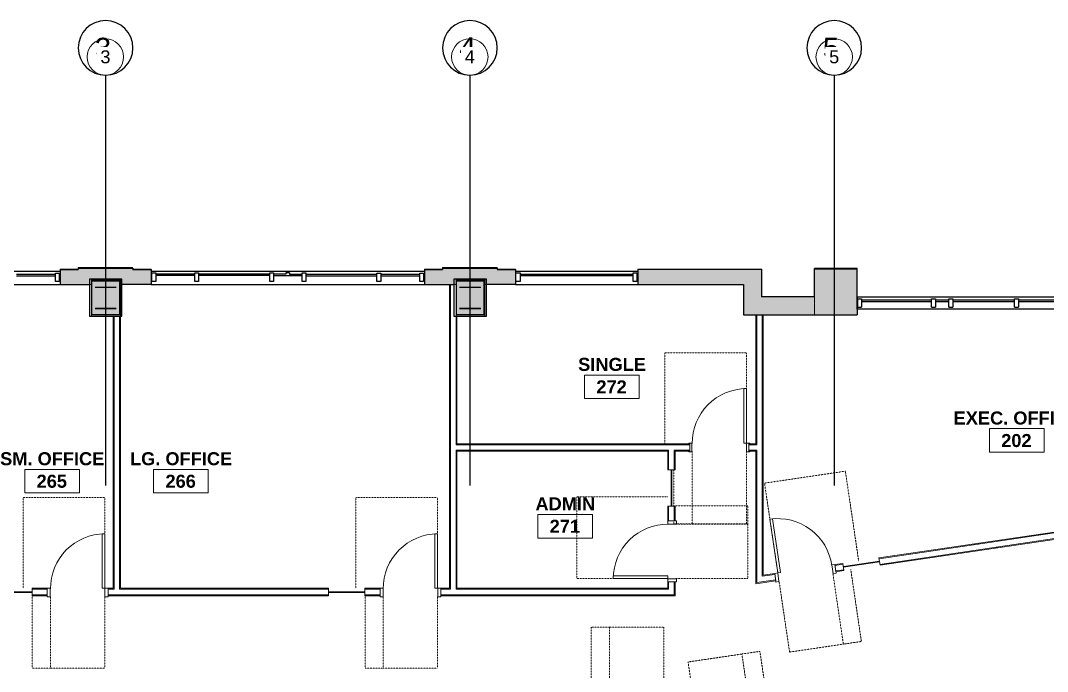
# Model space of a CAD drawing. Header units: inches. Extents: x 25329 to 28023, y 11893 to 13703.
# Drawn here: x 26046 to 26722, y 13274 to 13703 of the extents above; entities that cross this region are included whole.
import ezdxf

# ---------------------------------------------------------------- set-up
doc = ezdxf.new("R2010")
doc.units = ezdxf.units.IN
doc.header["$MEASUREMENT"] = 0
for name, pattern in [('Dash', [0.25, 0.125, -0.125]), ('Grid Line 1_2_', [0.875, 0.5, -0.125, 0.125, -0.125]), ('L1$0$Plaza America BA02$0$CENTER2', [1.125, 0.75, -0.125, 0.125, -0.125]), ('L1$0$Plaza America BA02$0$DASHDOT', [1, 0.5, -0.25, 0, -0.25]), ('L1$0$SAG 02ATL Ste230PHII$0$CENTER2', [1.125, 0.75, -0.125, 0.125, -0.125])]:
    doc.linetypes.add(name, pattern=pattern)
for name, color, linetype, lineweight in [('A-AREA-IDEN', 2, 'Continuous', 9), ('A-DOOR', 31, 'Continuous', 13), ('A-DOOR-FRAM', 31, 'Continuous', 20), ('A-GENM', 13, 'Continuous', 13), ('A-GLAZ', 151, 'Continuous', 13), ('A-WALL', 113, 'Continuous', 13), ('A-WALL-PATT', 111, 'Continuous', 13), ('I-WALL', 2, 'Continuous', 13), ('Plaza America_Tower 1_2nd Floor -REVIT_dwg', 8, 'Continuous', 9), ('S-COLS', 52, 'Continuous', 13), ('S-GRID', 1, 'Continuous', 9), ('S-GRID-IDEN', 1, 'Continuous', 9)]:
    doc.layers.add(name, color=color, linetype=linetype, lineweight=lineweight)
for name, color, linetype in [('L1$0$A-Cols-Extr', 3, 'Continuous'), ('L1$0$A-Glaz', 92, 'Continuous'), ('L1$0$A-Wall-Extr', 7, 'Continuous'), ('L1$0$Plaza America BA02$0$14', 5, 'L1$0$Plaza America BA02$0$DASHDOT'), ('L1$0$Plaza America BA02$0$A-Column grid', 252, 'L1$0$Plaza America BA02$0$CENTER2'), ('L1$0$SAG 02ATL Ste230PHII$0$A-Column grid', 252, 'L1$0$SAG 02ATL Ste230PHII$0$CENTER2')]:
    doc.layers.add(name, color=color, linetype=linetype)
doc.styles.add('L1$0$Plaza America BA02$0$MONOTXT', font='MONOTXT', dxfattribs={"height": 0.2})
doc.styles.add('Swis721 Lt BT', font='swissl.ttf', dxfattribs={"height": 8.514638})
doc.styles.add('Swis721 Lt BT_B', font='', dxfattribs={"height": 8.583975})
doc.styles.get('Swis721 Lt BT_B').set_extended_font_data('Swis721 Lt BT', bold=True)
pattern_1 = [(0, (0, 0), (30.72, 7.68), [1.267, -21.773, 1.267, -21.773, -122.88]), (0, (0, 0), (30.72, 7.68), [-46.08, 1.267, -44.813, 1.267, -21.773, -53.76]), (0, (0, 0), (30.72, 7.68), [-115.2, 1.267, -14.093, 1.267, -37.133]), (120, (11.52, 3.84), (-22.0110751, 22.7643004), [1.267, -21.773, 1.267, -21.773, -122.88]), (120, (11.52, 3.84), (-22.0110751, 22.7643004), [-46.08, 1.267, -44.813, 1.267, -21.773, -53.76]), (120, (11.52, 3.84), (-22.0110751, 22.7643004), [-115.2, 1.267, -14.093, 1.267, -37.133]), (240, (15.36, 19.2), (-8.7089249, -30.4443004), [1.267, -21.773, 1.267, -21.773, -122.88]), (240, (15.36, 19.2), (-8.7089249, -30.4443004), [-46.08, 1.267, -44.813, 1.267, -21.773, -53.76]), (240, (15.36, 19.2), (-8.7089249, -30.4443004), [-115.2, 1.267, -14.093, 1.267, -37.133])]

# ---------------------------------------------------------------- blocks, each defined once
blk = doc.blocks.new('L1')
at = {"layer": 'L1$0$A-Cols-Extr'}
for points in [[(26091.16, 13532.61), (26091.16, 13508.11), (26112.64, 13508.11), (26112.64, 13532.61)], [(26092.65, 13531.26), (26092.65, 13509.26), (26111.15, 13509.26), (26111.15, 13531.26)], [(26331.16, 13532.61), (26331.16, 13508.11), (26352.64, 13508.11), (26352.64, 13532.61)], [(26332.65, 13531.26), (26332.65, 13509.26), (26351.15, 13509.26), (26351.15, 13531.26)], [(26094.9, 13513.26), (26094.9, 13513.36), (26108.89, 13513.36), (26108.89, 13513.26)], [(26334.9, 13513.26), (26334.9, 13513.36), (26348.89, 13513.36), (26348.89, 13513.26)]]:
    blk.add_lwpolyline(points, close=True, dxfattribs=at)
for points in [[(26094.9, 13527.26), (26108.9, 13527.26)], [(26101.9, 13513.36), (26101.9, 13527.36)], [(26334.9, 13527.26), (26348.9, 13527.26)], [(26341.9, 13513.36), (26341.9, 13527.36)]]:
    blk.add_lwpolyline(points, dxfattribs=at)
at = {"layer": 'L1$0$A-Glaz'}
for p, q in [((25891.82, 13537.91), (26071.82, 13537.91)), ((26043.07, 13535.91), (26068.82, 13535.91)), ((26043.07, 13534.85), (26068.82, 13534.85)), ((26068.82, 13531.12), (26068.82, 13536.62)), ((26068.82, 13536.62), (26071.32, 13536.62)), ((26071.32, 13536.62), (26071.32, 13531.12)), ((26071.82, 13538.91), (26071.82, 13529.16)), ((26131.82, 13538.91), (26131.82, 13529.17)), ((26131.82, 13537.91), (26311.82, 13537.91)), ((26132.32, 13531.16), (26132.32, 13536.66)), ((26132.32, 13536.66), (26134.82, 13536.66)), ((26134.82, 13536.66), (26134.82, 13531.16)), ((26160.57, 13535.91), (26134.82, 13535.91)), ((26160.57, 13534.91), (26134.82, 13534.91)), ((26160.57, 13531.16), (26160.57, 13536.66)), ((26160.57, 13536.66), (26163.07, 13536.66)), ((26163.07, 13536.66), (26163.07, 13531.16)), ((26209.95, 13535.91), (26163.07, 13535.91)), ((26209.95, 13534.91), (26163.07, 13534.91)), ((26209.95, 13536.66), (26212.45, 13536.66)), ((26209.95, 13531.16), (26209.95, 13536.66)), ((26212.45, 13536.66), (26212.45, 13531.16)), ((26220.57, 13535.91), (26212.45, 13535.91)), ((26212.45, 13534.91), (26231.32, 13534.91)), ((26220.57, 13536.66), (26220.57, 13535.91)), ((26223.07, 13536.66), (26220.57, 13536.66)), ((26223.07, 13536.66), (26223.07, 13535.91)), ((26223.07, 13535.91), (26231.32, 13535.91)), ((26231.32, 13536.66), (26233.82, 13536.66)), ((26231.32, 13531.16), (26231.32, 13536.66)), ((26231.32, 13534.66), (26231.32, 13534.66)), ((26233.82, 13536.66), (26233.82, 13531.16)), ((26233.82, 13535.91), (26280.57, 13535.91)), ((26233.82, 13534.85), (26280.57, 13534.85)), ((26233.82, 13534.66), (26233.82, 13534.66)), ((26280.57, 13536.62), (26283.07, 13536.62)), ((26280.57, 13531.12), (26280.57, 13536.62)), ((26283.07, 13536.62), (26283.07, 13531.12)), ((26283.07, 13535.91), (26308.82, 13535.91)), ((26283.07, 13534.85), (26308.82, 13534.85)), ((26308.82, 13536.62), (26311.32, 13536.62)), ((26308.82, 13531.12), (26308.82, 13536.62)), ((26311.32, 13536.62), (26311.32, 13531.12)), ((26311.82, 13538.91), (26311.82, 13529.16)), ((26371.82, 13538.91), (26371.82, 13529.16)), ((26371.82, 13537.91), (26452.32, 13537.91)), ((26372.32, 13536.66), (26374.82, 13536.66)), ((26374.82, 13536.66), (26374.82, 13531.16)), ((26374.82, 13535.91), (26449.32, 13535.91)), ((26374.82, 13534.91), (26449.32, 13534.91)), ((26449.32, 13531.16), (26449.32, 13536.66)), ((26449.32, 13536.66), (26451.82, 13536.66)), ((26451.82, 13536.66), (26451.82, 13531.16)), ((25891.82, 13529.16), (26071.82, 13529.16)), ((26071.32, 13531.12), (26068.82, 13531.12)), ((26131.82, 13529.16), (26311.82, 13529.16)), ((26134.82, 13531.16), (26132.32, 13531.16)), ((26163.07, 13531.16), (26160.57, 13531.16)), ((26212.45, 13531.16), (26209.95, 13531.16)), ((26233.82, 13531.16), (26231.32, 13531.16)), ((26283.07, 13531.12), (26280.57, 13531.12)), ((26311.32, 13531.12), (26308.82, 13531.12)), ((26371.82, 13529.16), (26452.32, 13529.16)), ((26374.82, 13531.16), (26372.32, 13531.16)), ((26451.82, 13531.16), (26449.32, 13531.16)), ((26596.82, 13520.91), (26806.81, 13520.91)), ((26597.31, 13519.66), (26599.81, 13519.66)), ((26597.31, 13514.16), (26597.31, 13519.66)), ((26597.31, 13514.16), (26599.81, 13514.16)), ((26599.81, 13519.66), (26599.81, 13514.16)), ((26599.81, 13518.91), (26645.87, 13518.91)), ((26599.81, 13517.91), (26645.87, 13517.91)), ((26645.87, 13514.16), (26645.87, 13519.66)), ((26645.87, 13519.66), (26648.37, 13519.66)), ((26645.87, 13514.16), (26648.37, 13514.16)), ((26648.37, 13519.66), (26648.37, 13514.16)), ((26648.37, 13518.91), (26657.31, 13518.91)), ((26648.37, 13517.91), (26657.31, 13517.91)), ((26657.31, 13514.16), (26657.31, 13519.66)), ((26657.31, 13519.66), (26659.81, 13519.66)), ((26657.31, 13514.16), (26659.81, 13514.16)), ((26659.81, 13519.66), (26659.81, 13514.16)), ((26659.81, 13518.91), (26700.56, 13518.91)), ((26659.81, 13517.91), (26700.56, 13517.91)), ((26700.56, 13514.16), (26700.56, 13519.66)), ((26700.56, 13519.66), (26703.06, 13519.66)), ((26700.56, 13514.16), (26703.06, 13514.16)), ((26703.06, 13519.66), (26703.06, 13514.16)), ((26703.06, 13518.91), (26749.12, 13518.91)), ((26703.06, 13517.91), (26749.12, 13517.91)), ((26806.88, 13512.91), (26596.74, 13512.91))]:
    blk.add_line(p, q, dxfattribs=at)
at = {"layer": 'L1$0$A-Wall-Extr'}
for p, q in [((26071.82, 13538.91), (26083.82, 13538.91)), ((26083.82, 13539.91), (26083.82, 13539.91)), ((26083.82, 13539.91), (26119.82, 13539.91)), ((26083.82, 13539.91), (26083.82, 13538.91)), ((26119.82, 13539.91), (26119.82, 13538.91)), ((26119.82, 13538.91), (26131.82, 13538.91)), ((26311.82, 13538.91), (26323.82, 13538.91)), ((26323.82, 13539.91), (26323.82, 13538.91)), ((26323.82, 13539.91), (26359.82, 13539.91)), ((26323.82, 13539.91), (26323.82, 13539.91)), ((26359.82, 13539.91), (26359.82, 13538.91)), ((26359.82, 13538.91), (26371.82, 13538.91)), ((26533.82, 13538.91), (26452.31, 13538.91)), ((26533.81, 13539.07), (26533.81, 13520.91)), ((26533.81, 13539.07), (26533.81, 13539.07)), ((26568.81, 13520.91), (26568.81, 13539.54)), ((26596.81, 13539.54), (26568.81, 13539.54)), ((26596.82, 13513.54), (26596.82, 13539.54)), ((26071.82, 13529.16), (26091.16, 13529.16)), ((26131.82, 13529.16), (26112.64, 13529.16)), ((26311.82, 13529.16), (26331.16, 13529.16)), ((26371.82, 13529.16), (26352.64, 13529.16)), ((26452.32, 13529.16), (26522.07, 13529.16)), ((26522.06, 13529.16), (26522.06, 13509.32)), ((26522.06, 13529.16), (26522.06, 13509.16)), ((26568.81, 13520.91), (26533.81, 13520.91)), ((26596.82, 13520.91), (26596.81, 13509.16)), ((26522.06, 13509.16), (26596.81, 13509.16))]:
    blk.add_line(p, q, dxfattribs=at)
at = {"layer": 'L1$0$A-Wall-Extr', "linetype": 'Continuous'}
for p, q in [((26452.31, 13538.91), (26452.31, 13529.16)), ((26596.81, 13512.91), (26596.81, 13539.54))]:
    blk.add_line(p, q, dxfattribs=at)
at = {"layer": 'L1$0$Plaza America BA02$0$14', "linetype": 'Continuous'}
for centre in [(26101.83, 13684.95), (26341.82, 13684.95), (26581.81, 13684.95)]:
    blk.add_ellipse(centre, major_axis=(18, 0), ratio=0.99964, start_param=0, end_param=6.283175, dxfattribs=at)
at = {"layer": 'L1$0$Plaza America BA02$0$A-Column grid'}
for p, q in [((26101.73, 13666.96), (26101.73, 13396.73)), ((26341.73, 13666.96), (26341.73, 13396.73)), ((26581.73, 13666.96), (26581.73, 13396.73))]:
    blk.add_line(p, q, dxfattribs=at)
at = {"layer": 'L1$0$SAG 02ATL Ste230PHII$0$A-Column grid', "linetype": 'Continuous'}
for p, q in [((26101.73, 13666.96), (26101.73, 13396.73)), ((26341.73, 13666.96), (26341.73, 13396.73)), ((26581.73, 13666.96), (26581.73, 13396.73))]:
    blk.add_line(p, q, dxfattribs=at)
at = {"layer": 'L1$0$Plaza America BA02$0$14', "linetype": 'Continuous', "style": 'L1$0$Plaza America BA02$0$MONOTXT', "width": 1.000361}
for s, p in [('3', (26094.21, 13678.11)), ('4', (26334.38, 13678.48)), ('5', (26573.8, 13678.19))]:
    blk.add_text(s, height=13.49, dxfattribs=at).set_placement(p)
blk = doc.blocks.new('Single Flush - OTJ_SOLIDFLUSH_ALUM-4900816-FIRST FLOOR CONSTRUCTION')
at = {"layer": 'A-DOOR', "lineweight": 20}
for p, q in [((16.16, 38.25), (16.16, 2.44)), ((17.91, 38.25), (16.16, 38.25)), ((17.91, 2.44), (17.91, 38.25)), ((16.16, 2.44), (17.91, 2.44))]:
    blk.add_line(p, q, dxfattribs=at)
at = {"layer": 'A-DOOR', "lineweight": 9}
blk.add_arc((17.91, 2.44), 35.81, 90, 180.5, dxfattribs=at)
at = {"layer": 'A-DOOR-FRAM'}
for p, q in [((-20, -3.31), (-20, 2.44)), ((-20, 2.44), (-18, 2.44)), ((-18, -3.31), (-18, 2.44)), ((18, -3.31), (18, 2.44)), ((18, 2.44), (20, 2.44)), ((20, -3.31), (20, 2.44)), ((-20, -3.31), (-18, -3.31)), ((18, -3.31), (20, -3.31))]:
    blk.add_line(p, q, dxfattribs=at)
at = {"layer": 'A-GENM', "linetype": 'Dash', "lineweight": 9}
for p, q in [((-35.91, 62.25), (17.91, 62.25)), ((-35.91, 2.44), (-35.91, 62.25)), ((17.91, 2.44), (17.91, 62.25)), ((17.87, 2.44), (17.91, 2.44)), ((-29.91, -2.44), (-29.91, -50.25)), ((-17.91, -2.44), (-17.91, -50.25)), ((17.87, -2.44), (17.91, -2.44)), ((17.91, -2.44), (17.91, -50.25)), ((-17.91, -50.25), (-29.91, -50.25)), ((-17.91, -50.25), (17.91, -50.25))]:
    blk.add_line(p, q, dxfattribs=at)
blk = doc.blocks.new('Frameless opening with glazing - 24_ x 96_-4900874-FIRST FLOOR CONSTRUCTION')
at = {"layer": 'A-GLAZ', "lineweight": 30}
blk.add_line((-13.5, 0.0625), (10.5, 0.0625), dxfattribs=at)
blk = doc.blocks.new('Frameless opening with glazing - 24_ x 96_-4909854-FIRST FLOOR CONSTRUCTION')
at = {"layer": 'A-GLAZ', "lineweight": 30}
blk.add_line((-13.5, 0.0625), (10.5, 0.0625), dxfattribs=at)
blk = doc.blocks.new('Single Flush - OTJ_SOLIDFLUSH_ALUM-V4-FIRST FLOOR CONSTRUCTION')
at = {"layer": 'A-DOOR', "lineweight": 20}
for p, q in [((16.16, -2.44), (17.91, -2.44)), ((16.16, -38.25), (16.16, -2.44)), ((17.91, -2.44), (17.91, -38.25)), ((17.91, -38.25), (16.16, -38.25))]:
    blk.add_line(p, q, dxfattribs=at)
at = {"layer": 'A-DOOR', "lineweight": 9}
blk.add_arc((17.91, -2.44), 35.81, 179.5, 270, dxfattribs=at)
at = {"layer": 'A-DOOR-FRAM'}
for p, q in [((-20, 3.31), (-20, -2.44)), ((-20, 3.31), (-18, 3.31)), ((-18, 3.31), (-18, -2.44)), ((18, 3.31), (18, -2.44)), ((18, 3.31), (20, 3.31)), ((20, 3.31), (20, -2.44)), ((-20, -2.44), (-18, -2.44)), ((18, -2.44), (20, -2.44))]:
    blk.add_line(p, q, dxfattribs=at)
at = {"layer": 'A-GENM', "linetype": 'Dash', "lineweight": 9}
for p, q in [((-17.91, 50.25), (-29.91, 50.25)), ((-29.91, 2.44), (-29.91, 50.25)), ((-17.91, 50.25), (17.91, 50.25)), ((-17.91, 2.44), (-17.91, 50.25)), ((17.91, 2.44), (17.91, 50.25)), ((17.87, 2.44), (17.91, 2.44)), ((-35.91, -2.44), (-35.91, -62.25)), ((17.87, -2.44), (17.91, -2.44)), ((17.91, -2.44), (17.91, -62.25)), ((-35.91, -62.25), (17.91, -62.25))]:
    blk.add_line(p, q, dxfattribs=at)
blk = doc.blocks.new('Single Flush - OTJ_SOLIDFLUSH_ALUM-4900275-FIRST FLOOR CONSTRUCTION')
at = {"layer": 'A-DOOR', "lineweight": 20}
for p, q in [((16.16, -2.44), (17.91, -2.44)), ((16.16, -38.25), (16.16, -2.44)), ((17.91, -2.44), (17.91, -38.25)), ((17.91, -38.25), (16.16, -38.25))]:
    blk.add_line(p, q, dxfattribs=at)
at = {"layer": 'A-DOOR', "lineweight": 9}
blk.add_arc((17.91, -2.44), 35.81, 179.5, 270, dxfattribs=at)
at = {"layer": 'A-DOOR-FRAM'}
for p, q in [((-20, 3.31), (-20, -2.44)), ((-20, 3.31), (-18, 3.31)), ((-18, 3.31), (-18, -2.44)), ((18, 3.31), (18, -2.44)), ((18, 3.31), (20, 3.31)), ((20, 3.31), (20, -2.44)), ((-20, -2.44), (-18, -2.44)), ((18, -2.44), (20, -2.44))]:
    blk.add_line(p, q, dxfattribs=at)
at = {"layer": 'A-GENM', "linetype": 'Dash', "lineweight": 9}
for p, q in [((-17.91, 50.25), (-29.91, 50.25)), ((-29.91, 2.44), (-29.91, 50.25)), ((-17.91, 50.25), (17.91, 50.25)), ((-17.91, 2.44), (-17.91, 50.25)), ((17.91, 2.44), (17.91, 50.25)), ((17.87, 2.44), (17.91, 2.44)), ((-35.91, -2.44), (-35.91, -62.25)), ((17.87, -2.44), (17.91, -2.44)), ((17.91, -2.44), (17.91, -62.25)), ((-35.91, -62.25), (17.91, -62.25))]:
    blk.add_line(p, q, dxfattribs=at)
blk = doc.blocks.new('Double Flush w-Skinny Lite - Int-N-LDMF-36_ x 84_-4914590-FIRST FLOOR CONSTRUCTION')
at = {"layer": 'A-DOOR', "lineweight": 20}
for p, q in [((16.16, 38.75), (16.16, 2.94)), ((17.91, 38.75), (16.16, 38.75)), ((17.91, 2.94), (17.91, 38.75)), ((16.16, 2.94), (17.91, 2.94))]:
    blk.add_line(p, q, dxfattribs=at)
at = {"layer": 'A-DOOR', "lineweight": 9}
blk.add_arc((17.91, 2.94), 35.81, 90, 180.5, dxfattribs=at)
at = {"layer": 'A-DOOR-FRAM'}
for p, q in [((-20, 2.94), (-18, 2.94)), ((-20, 2.94), (-20, 2.44)), ((-20, 2.44), (-19.5, 2.44)), ((-19.5, -2.44), (-19.5, 2.44)), ((-18, -2.94), (-18, 2.94)), ((18, -2.94), (18, 2.94)), ((18, 2.94), (20, 2.94)), ((19.5, 2.44), (20, 2.44)), ((19.5, -2.44), (19.5, 2.44)), ((20, 2.94), (20, 2.44)), ((-20, -2.44), (-19.5, -2.44)), ((-20, -2.94), (-20, -2.44)), ((-20, -2.94), (-18, -2.94)), ((18, -2.94), (20, -2.94)), ((19.5, -2.44), (20, -2.44)), ((20, -2.94), (20, -2.44))]:
    blk.add_line(p, q, dxfattribs=at)
at = {"layer": 'A-GENM', "linetype": 'Dash', "lineweight": 9}
for p, q in [((-35.91, 62.25), (17.91, 62.25)), ((-35.91, 2.44), (-35.91, 62.25)), ((17.91, 2.44), (17.91, 62.25)), ((17.87, 2.44), (17.91, 2.44)), ((-17.91, -2.44), (-17.91, -50.25)), ((17.87, -2.44), (17.91, -2.44)), ((17.91, -2.44), (17.91, -50.25)), ((-29.91, -14.74), (-29.91, -38.74)), ((-29.91, -48.43), (-29.91, -50.25)), ((-17.91, -50.25), (-29.91, -50.25)), ((-17.91, -50.25), (17.91, -50.25))]:
    blk.add_line(p, q, dxfattribs=at)
blk = doc.blocks.new('Concrete-Rectangular-Column - 19 X 24-5195709-FIRST FLOOR CONSTRUCTION')
at = {"layer": 'S-COLS', "lineweight": 9}
blk.add_hatch(color=7, dxfattribs=at).paths.add_polyline_path([(-9.5, -12), (9.5, -12), (9.5, 12), (-9.5, 12)], flags=0)
at = {"layer": 'S-COLS', "color": 8, "lineweight": 20}
for p, q in [((9.5, 12), (-9.5, 12)), ((-9.5, 12), (-9.5, -12)), ((9.5, -12), (9.5, 12)), ((-9.5, -12), (9.5, -12))]:
    blk.add_line(p, q, dxfattribs=at)
blk = doc.blocks.new('Concrete-Rectangular-Column - 28 X 36-5114309-FIRST FLOOR CONSTRUCTION')
at = {"layer": 'S-COLS', "lineweight": 9}
blk.add_hatch(color=7, dxfattribs=at).paths.add_polyline_path([(14, -15), (14, 15), (-14, 15), (-14, -15)], flags=0)
at = {"layer": 'S-COLS', "color": 8, "lineweight": 20}
for p, q in [((14, 15), (-14, 15)), ((-14, 15), (-14, -15)), ((14, -15), (14, 15)), ((-14, -15), (14, -15))]:
    blk.add_line(p, q, dxfattribs=at)
blk = doc.blocks.new('Grid - Grid Head - Circle-50561-FIRST FLOOR CONSTRUCTION')
at = {"layer": 'S-GRID-IDEN'}
blk.add_circle((0, 0), 0.125, dxfattribs=at)
blk = doc.blocks.new('Room Tag - Room Name and Number-3379422-FIRST FLOOR CONSTRUCTION')
at = {"layer": 'A-AREA-IDEN'}
for p, q in [((-0.1881, -0.1636), (-0.1881, -0.0018)), ((-0.1881, -0.0018), (0.1869, -0.0018)), ((0.1869, -0.0018), (-0.1881, -0.0018)), ((-0.1881, -0.0018), (-0.1881, -0.1636)), ((0.1869, -0.0018), (0.1869, -0.1636)), ((0.1869, -0.1636), (0.1869, -0.0018)), ((0.1869, -0.1636), (-0.1881, -0.1636)), ((-0.1881, -0.1636), (0.1869, -0.1636))]:
    blk.add_line(p, q, dxfattribs=at)

msp = doc.modelspace()

# ---------------------------------------------------------------- hatches: boundary and pattern name
at = {"layer": 'A-WALL-PATT', "lineweight": 9}
for points in [[(26083.82, 13529.17), (26083.82, 13539.17), (26071.82, 13539.17), (26071.82, 13529.17)], [(26111.64, 13529.17), (26119.66, 13529.17), (26119.66, 13540.17), (26083.82, 13540.17), (26083.82, 13529.17), (26092.64, 13529.17), (26092.64, 13532.11), (26111.64, 13532.11), (26111.64, 13531.41)], [(26119.66, 13529.17), (26131.82, 13529.17), (26131.82, 13539.17), (26119.66, 13539.17), (26119.66, 13531.55)], [(26323.82, 13529.17), (26323.82, 13539.17), (26311.82, 13539.17), (26311.82, 13529.17)], [(26332.64, 13529.17), (26332.64, 13532.11), (26351.64, 13532.11), (26351.64, 13529.17), (26359.66, 13529.17), (26359.66, 13540.17), (26323.82, 13540.17), (26323.82, 13529.17), (26329.02, 13529.17)], [(26359.66, 13529.17), (26371.82, 13529.17), (26371.82, 13539.17), (26359.66, 13539.17)], [(26485.61, 13529.16), (26522.06, 13529.16), (26522.06, 13539.16), (26452.31, 13539.16), (26452.31, 13529.16)], [(26522.06, 13509.16), (26534.06, 13509.16), (26534.06, 13539.16), (26522.06, 13539.16), (26522.06, 13529.16)], [(26534.93, 13509.16), (26568.81, 13509.16), (26568.81, 13521.16), (26534.06, 13521.16), (26534.06, 13509.16), (26534.31, 13509.16)]]:
    msp.add_hatch(color=7, dxfattribs=at).paths.add_polyline_path(points, flags=0)
h = msp.add_hatch(dxfattribs=at)
h.set_pattern_fill('FP2_2', color=256, style=0, pattern_type=2)
h.set_pattern_definition(pattern_1)
h.paths.add_polyline_path([(26329.02, 13508.05), (26329.02, 13529.16), (26328.39, 13529.16), (26328.39, 13508.05)], flags=0)
h = msp.add_hatch(dxfattribs=at)
h.set_pattern_fill('FP2_2', color=256, style=0, pattern_type=2)
h.set_pattern_definition(pattern_1)
h.paths.add_polyline_path([(26106.77, 13328.99), (26107.39, 13328.99), (26107.39, 13508.11), (26106.77, 13508.11), (26106.77, 13436.14)], flags=0)
h = msp.add_hatch(dxfattribs=at)
h.set_pattern_fill('FP2_2', color=256, style=0, pattern_type=2)
h.set_pattern_definition(pattern_1)
h.paths.add_polyline_path([(26111.64, 13328.99), (26111.64, 13508.11), (26111.02, 13508.11), (26111.02, 13328.99)], flags=0)
h = msp.add_hatch(dxfattribs=at)
h.set_pattern_fill('FP2_2', color=256, style=0, pattern_type=2)
h.set_pattern_definition(pattern_1)
h.paths.add_polyline_path([(26329.02, 13328.36), (26329.02, 13508.05), (26328.39, 13508.05), (26328.39, 13328.36)], flags=0)
h = msp.add_hatch(dxfattribs=at)
h.set_pattern_fill('FP2_2', color=256, style=0, pattern_type=2)
h.set_pattern_definition(pattern_1)
h.paths.add_polyline_path([(26530.06, 13332.61), (26530.68, 13332.71), (26530.68, 13419.92), (26530.06, 13419.92), (26530.06, 13332.65)], flags=0)
h.paths.add_polyline_path([(26530.68, 13423.54), (26530.68, 13509.16), (26530.06, 13509.16), (26530.06, 13423.54)], flags=0)
h = msp.add_hatch(dxfattribs=at)
h.set_pattern_fill('FP2_2', color=256, style=0, pattern_type=2)
h.set_pattern_definition(pattern_1)
h.paths.add_polyline_path([(26534.31, 13337.54), (26534.93, 13337.63), (26534.93, 13509.16), (26534.31, 13509.16), (26534.31, 13348.31)], flags=0)
h = msp.add_hatch(dxfattribs=at)
h.set_pattern_fill('FP2_2', color=256, style=0, pattern_type=2)
h.set_pattern_definition(pattern_1)
h.paths.add_polyline_path([(26472.68, 13423.54), (26476.06, 13423.54), (26476.06, 13424.17), (26333.27, 13424.17), (26333.27, 13423.54), (26354.47, 13423.54)], flags=0)
h = msp.add_hatch(dxfattribs=at)
h.set_pattern_fill('FP2_2', color=256, style=0, pattern_type=2)
h.set_pattern_definition(pattern_1)
h.paths.add_polyline_path([(26333.27, 13419.29), (26472.68, 13419.29), (26472.68, 13419.92), (26333.27, 13419.92)], flags=0)
h = msp.add_hatch(dxfattribs=at)
h.set_pattern_fill('FP2_2', color=256, style=0, pattern_type=2)
h.set_pattern_definition(pattern_1)
h.paths.add_polyline_path([(26476.31, 13324.11), (26476.93, 13324.11), (26476.93, 13333.3), (26476.31, 13333.3), (26476.31, 13324.74)], flags=0)
h.paths.add_polyline_path([(26476.31, 13373.3), (26476.93, 13373.3), (26476.93, 13382.99), (26476.31, 13382.99)], flags=0)
h.paths.add_polyline_path([(26476.93, 13406.99), (26476.93, 13419.29), (26476.31, 13419.29), (26476.31, 13406.99)], flags=0)
h = msp.add_hatch(dxfattribs=at)
h.set_pattern_fill('FP2_2', color=256, style=0, pattern_type=2)
h.set_pattern_definition(pattern_1)
h.paths.add_polyline_path([(26530.06, 13331.98), (26543.26, 13333.94), (26543.17, 13334.56), (26530.06, 13332.61)], flags=0)
h.paths.add_polyline_path([(26582.83, 13339.8), (26588.16, 13340.59), (26588.06, 13341.21), (26582.74, 13340.42)], flags=0)
h.paths.add_polyline_path([(26611.9, 13344.11), (26774.56, 13368.21), (26774.56, 13368.84), (26611.8, 13344.73)], flags=0)
h.paths.add_polyline_path([(26778.18, 13368.74), (26806.43, 13372.93), (26806.43, 13373.56), (26778.18, 13369.38), (26778.18, 13368.84)], flags=0)
h = msp.add_hatch(dxfattribs=at)
h.set_pattern_fill('FP2_2', color=256, style=0, pattern_type=2)
h.set_pattern_definition(pattern_1)
h.paths.add_polyline_path([(26534.31, 13336.91), (26542.64, 13338.14), (26542.55, 13338.76), (26534.31, 13337.54), (26534.31, 13337)], flags=0)
h.paths.add_polyline_path([(26582.21, 13344.01), (26587.53, 13344.79), (26587.44, 13345.41), (26582.12, 13344.62)], flags=0)
h.paths.add_polyline_path([(26611.27, 13348.31), (26806.43, 13377.23), (26806.43, 13377.86), (26611.18, 13348.93)], flags=0)
h = msp.add_hatch(dxfattribs=at)
h.set_pattern_fill('FP2_2', color=256, style=0, pattern_type=2)
h.set_pattern_definition(pattern_1)
h.paths.add_polyline_path([(25692.32, 13324.11), (25708.01, 13324.11), (25708.01, 13324.74), (25692.32, 13324.74)], flags=0)
h.paths.add_polyline_path([(26329.02, 13324.11), (26332.64, 13324.11), (26332.62, 13324.74), (26322.62, 13324.74), (26322.62, 13324.11), (26328.39, 13324.11)], flags=0)
h.paths.add_polyline_path([(26063.44, 13324.11), (26063.44, 13324.74), (26053.44, 13324.74), (26053.44, 13324.11)], flags=0)
h.paths.add_polyline_path([(26103.44, 13324.11), (26248.62, 13324.11), (26248.62, 13324.74), (26103.44, 13324.74)], flags=0)
h.paths.add_polyline_path([(26282.62, 13324.11), (26282.62, 13324.74), (26272.62, 13324.74), (26272.62, 13324.11)], flags=0)
h.paths.add_polyline_path([(25711.63, 13324.11), (25788.43, 13324.11), (25788.43, 13324.74), (25711.63, 13324.74)], flags=0)
h.paths.add_polyline_path([(25812.43, 13324.11), (25822.43, 13324.11), (25822.43, 13324.74), (25812.43, 13324.74)], flags=0)
h.paths.add_polyline_path([(25994.38, 13324.11), (26029.44, 13324.11), (26029.44, 13324.74), (25950.63, 13324.74), (25950.63, 13324.11), (25990.76, 13324.11)], flags=0)
h.paths.add_polyline_path([(25862.43, 13324.11), (25876.63, 13324.11), (25876.63, 13324.74), (25862.43, 13324.74)], flags=0)
h.paths.add_polyline_path([(25926.63, 13324.11), (25926.63, 13324.74), (25916.63, 13324.74), (25916.63, 13324.11)], flags=0)
h = msp.add_hatch(dxfattribs=at)
h.set_pattern_fill('FP2_2', color=256, style=0, pattern_type=2)
h.set_pattern_definition(pattern_1)
h.paths.add_polyline_path([(26328.39, 13328.36), (26328.39, 13328.99), (26322.62, 13328.99), (26322.62, 13328.36)], flags=0)
h.paths.add_polyline_path([(25926.63, 13328.36), (25926.63, 13328.99), (25916.63, 13328.99), (25916.63, 13328.36)], flags=0)
h.paths.add_polyline_path([(25696.57, 13328.36), (25788.43, 13328.36), (25788.43, 13328.99), (25696.57, 13328.99)], flags=0)
h.paths.add_polyline_path([(26248.62, 13328.36), (26248.62, 13328.99), (26111.02, 13328.99), (26111.02, 13328.36), (26223.33, 13328.36)], flags=0)
h.paths.add_polyline_path([(26282.62, 13328.36), (26282.62, 13328.99), (26272.62, 13328.99), (26272.62, 13328.36)], flags=0)
h.paths.add_polyline_path([(25812.43, 13328.36), (25822.43, 13328.36), (25822.43, 13328.99), (25812.43, 13328.99)], flags=0)
h.paths.add_polyline_path([(26107.39, 13328.36), (26107.39, 13328.99), (26103.44, 13328.99), (26103.44, 13328.36), (26106.77, 13328.36)], flags=0)
h.paths.add_polyline_path([(25862.43, 13328.36), (25867.05, 13328.36), (25867.05, 13328.99), (25862.43, 13328.99)], flags=0)
h.paths.add_polyline_path([(25995.01, 13328.36), (26029.44, 13328.36), (26029.44, 13328.99), (25994.38, 13328.99), (25994.38, 13328.36)], flags=0)
h.paths.add_polyline_path([(25876.63, 13328.36), (25876.63, 13328.99), (25870.68, 13328.99), (25870.68, 13328.36), (25871.3, 13328.36)], flags=0)
h.paths.add_polyline_path([(26063.44, 13328.36), (26063.44, 13328.99), (26053.44, 13328.99), (26053.44, 13328.36)], flags=0)
h.paths.add_polyline_path([(25990.76, 13328.36), (25990.76, 13328.99), (25950.63, 13328.99), (25950.63, 13328.36), (25990.13, 13328.36)], flags=0)
h = msp.add_hatch(dxfattribs=at)
h.set_pattern_fill('FP2_2', color=256, style=0, pattern_type=2)
h.set_pattern_definition(pattern_1)
h.paths.add_polyline_path([(26354.47, 13328.36), (26472.06, 13328.36), (26472.06, 13328.99), (26333.27, 13328.99), (26333.27, 13328.36)], flags=0)
h = msp.add_hatch(dxfattribs=at)
h.set_pattern_fill('FP2_2', color=256, style=0, pattern_type=2)
h.set_pattern_definition(pattern_1)
h.paths.add_polyline_path([(26333.27, 13324.11), (26476.31, 13324.11), (26476.31, 13324.74), (26333.27, 13324.74)], flags=0)

# ---------------------------------------------------------------- linework, layer by layer
at = {"layer": 'A-WALL', "color": 8, "lineweight": 20}
for p, q in [((26083.82, 13539.17), (26071.82, 13539.17)), ((26071.82, 13539.17), (26071.82, 13529.17)), ((26119.66, 13540.17), (26083.82, 13540.17)), ((26083.82, 13540.17), (26083.82, 13539.17)), ((26119.66, 13539.17), (26119.66, 13540.17)), ((26131.82, 13539.17), (26119.66, 13539.17)), ((26131.82, 13529.17), (26131.82, 13539.17)), ((26323.82, 13539.17), (26311.82, 13539.17)), ((26311.82, 13539.17), (26311.82, 13529.17)), ((26359.66, 13540.17), (26323.82, 13540.17)), ((26323.82, 13540.17), (26323.82, 13539.17)), ((26359.66, 13539.17), (26359.66, 13540.17)), ((26371.82, 13539.17), (26359.66, 13539.17)), ((26371.82, 13529.17), (26371.82, 13539.17)), ((26534.06, 13539.16), (26452.31, 13539.16)), ((26452.31, 13539.16), (26452.31, 13529.16)), ((26534.06, 13521.16), (26534.06, 13539.16)), ((26071.82, 13529.17), (26092.64, 13529.17)), ((26111.64, 13529.17), (26131.82, 13529.17)), ((26311.82, 13529.17), (26332.64, 13529.17)), ((26351.64, 13529.17), (26371.82, 13529.17)), ((26452.31, 13529.16), (26522.06, 13529.16)), ((26522.06, 13529.16), (26522.06, 13509.16)), ((26568.81, 13521.16), (26534.06, 13521.16)), ((26522.06, 13509.16), (26534.06, 13509.16)), ((26534.93, 13509.16), (26568.81, 13509.16))]:
    msp.add_line(p, q, dxfattribs=at)
at = {"layer": 'A-WALL'}
for p, q in [((26329.02, 13328.36), (26329.02, 13529.16)), ((26107.39, 13328.36), (26107.39, 13508.11)), ((26111.02, 13328.36), (26111.02, 13508.11)), ((26332.64, 13423.54), (26332.64, 13508.05)), ((26530.68, 13423.54), (26530.68, 13509.16)), ((26534.93, 13509.16), (26534.06, 13509.16)), ((26534.31, 13336.91), (26534.31, 13509.16)), ((26486.56, 13423.54), (26332.64, 13423.54)), ((26332.64, 13328.36), (26332.64, 13419.92)), ((26472.68, 13419.92), (26332.64, 13419.92)), ((26472.68, 13419.92), (26472.68, 13406.99)), ((26476.31, 13406.99), (26476.31, 13419.92)), ((26486.56, 13419.92), (26476.31, 13419.92)), ((26530.68, 13423.54), (26525.56, 13423.54)), ((26530.68, 13419.92), (26525.56, 13419.92)), ((26530.68, 13332.71), (26530.68, 13419.92)), ((26472.68, 13373.3), (26472.68, 13382.99)), ((26476.31, 13373.3), (26476.31, 13382.99)), ((26611.27, 13348.31), (26807.06, 13377.32)), ((26611.8, 13344.73), (26774.56, 13368.84)), ((26582.21, 13344.01), (26587.53, 13344.79)), ((26582.74, 13340.42), (26588.06, 13341.21)), ((26472.68, 13328.36), (26472.68, 13333.3)), ((26476.31, 13324.74), (26476.31, 13333.3)), ((26530.68, 13332.71), (26543.17, 13334.56)), ((26534.31, 13336.91), (26542.64, 13338.14)), ((26053.44, 13328.36), (26063.44, 13328.36)), ((26053.44, 13324.74), (26063.44, 13324.74)), ((26103.44, 13328.36), (26107.39, 13328.36)), ((26103.44, 13324.74), (26248.62, 13324.74)), ((26111.02, 13328.36), (26248.62, 13328.36)), ((26272.62, 13328.36), (26282.62, 13328.36)), ((26272.62, 13324.74), (26282.62, 13324.74)), ((26322.62, 13328.36), (26329.02, 13328.36)), ((26322.62, 13324.74), (26476.31, 13324.74)), ((26332.64, 13328.36), (26472.68, 13328.36))]:
    msp.add_line(p, q, dxfattribs=at)
at = {"layer": 'I-WALL'}
for p, q in [((26328.39, 13529.16), (26328.39, 13328.99)), ((26332.64, 13529.16), (26328.39, 13529.16)), ((26106.77, 13508.11), (26106.77, 13328.99)), ((26111.64, 13328.99), (26111.64, 13508.11)), ((26332.64, 13508.05), (26332.64, 13508.11)), ((26333.27, 13508.05), (26332.64, 13508.05)), ((26333.27, 13424.17), (26333.27, 13508.05)), ((26530.06, 13509.16), (26530.06, 13424.17)), ((26534.93, 13337.63), (26534.93, 13509.16)), ((26486.56, 13424.17), (26333.27, 13424.17)), ((26486.56, 13419.29), (26486.56, 13424.17)), ((26530.06, 13424.17), (26525.56, 13424.17)), ((26525.56, 13424.17), (26525.56, 13419.29)), ((26333.27, 13328.99), (26333.27, 13419.29)), ((26333.27, 13419.29), (26472.06, 13419.29)), ((26472.06, 13419.29), (26472.06, 13406.99)), ((26476.93, 13406.99), (26476.93, 13419.29)), ((26476.93, 13419.29), (26486.56, 13419.29)), ((26525.56, 13419.29), (26530.06, 13419.29)), ((26530.06, 13419.29), (26530.06, 13331.98)), ((26472.06, 13406.99), (26476.93, 13406.99)), ((26472.06, 13382.99), (26472.06, 13373.3)), ((26476.93, 13382.99), (26472.06, 13382.99)), ((26476.93, 13373.3), (26476.93, 13382.99)), ((26472.06, 13373.3), (26476.93, 13373.3)), ((26806.43, 13377.86), (26611.18, 13348.93)), ((26611.9, 13344.11), (26773.93, 13368.12)), ((26587.44, 13345.41), (26582.12, 13344.62)), ((26588.16, 13340.59), (26587.44, 13345.41)), ((26611.18, 13348.93), (26611.9, 13344.11)), ((26542.55, 13338.76), (26534.93, 13337.63)), ((26543.26, 13333.94), (26542.55, 13338.76)), ((26582.12, 13344.62), (26582.83, 13339.8)), ((26582.83, 13339.8), (26588.16, 13340.59)), ((26472.06, 13333.3), (26472.06, 13328.99)), ((26476.93, 13333.3), (26472.06, 13333.3)), ((26476.93, 13324.11), (26476.93, 13333.3)), ((26530.06, 13331.98), (26543.26, 13333.94)), ((26063.44, 13328.99), (26053.44, 13328.99)), ((26053.44, 13328.99), (26053.44, 13324.11)), ((26063.44, 13324.11), (26063.44, 13328.99)), ((26106.77, 13328.99), (26103.44, 13328.99)), ((26103.44, 13328.99), (26103.44, 13324.11)), ((26248.62, 13328.99), (26111.64, 13328.99)), ((26248.62, 13324.11), (26248.62, 13328.99)), ((26282.62, 13328.99), (26272.62, 13328.99)), ((26272.62, 13328.99), (26272.62, 13324.11)), ((26282.62, 13324.11), (26282.62, 13328.99)), ((26328.39, 13328.99), (26322.62, 13328.99)), ((26322.62, 13328.99), (26322.62, 13324.11)), ((26472.06, 13328.99), (26333.27, 13328.99)), ((26053.44, 13324.11), (26063.44, 13324.11)), ((26103.44, 13324.11), (26248.62, 13324.11)), ((26272.62, 13324.11), (26282.62, 13324.11)), ((26322.62, 13324.11), (26476.93, 13324.11))]:
    msp.add_line(p, q, dxfattribs=at)
at = {"layer": 'S-GRID', "linetype": 'Grid Line 1_2_'}
for p, q in [((26101.73, 13666.96), (26101.73, 13570.96)), ((26341.73, 13666.96), (26341.73, 13570.96)), ((26581.73, 13666.96), (26581.73, 13570.96))]:
    msp.add_line(p, q, dxfattribs=at)

# ---------------------------------------------------------------- block references
at = {"layer": 'A-AREA-IDEN', "xscale": 95.99999999999994, "yscale": 95.99999999999994, "zscale": 95.99999999999994}
for p in [(26435.38, 13469.63), (26702.01, 13434.29), (26066.67, 13407.48), (26151.55, 13407.48), (26404.59, 13377.8)]:
    msp.add_blockref('Room Tag - Room Name and Number-3379422-FIRST FLOOR CONSTRUCTION', p, dxfattribs=at)
at = {"layer": 'A-DOOR'}
for name, p in [('Double Flush w-Skinny Lite - Int-N-LDMF-36_ x 84_-4914590-FIRST FLOOR CONSTRUCTION', (26506.06, 13421.73)), ('Single Flush - OTJ_SOLIDFLUSH_ALUM-4900816-FIRST FLOOR CONSTRUCTION', (26083.44, 13326.55)), ('Single Flush - OTJ_SOLIDFLUSH_ALUM-4900816-FIRST FLOOR CONSTRUCTION', (26302.62, 13326.55)), ('Single Flush - OTJ_SOLIDFLUSH_ALUM-4900275-FIRST FLOOR CONSTRUCTION', (26451.62, 13253.04))]:
    msp.add_blockref(name, p, dxfattribs=at)
for name, p, rotation in [('Single Flush - OTJ_SOLIDFLUSH_ALUM-V4-FIRST FLOOR CONSTRUCTION', (26562.69, 13339.28), 188.4276827346335), ('Single Flush - OTJ_SOLIDFLUSH_ALUM-4900275-FIRST FLOOR CONSTRUCTION', (26474.49, 13353.3), 270), ('Single Flush - OTJ_SOLIDFLUSH_ALUM-4900816-FIRST FLOOR CONSTRUCTION', (26510.57, 13233.34), 188.4276827346348)]:
    msp.add_blockref(name, p, dxfattribs=dict(at, rotation=rotation))
at = {"layer": 'A-GLAZ'}
for name, p, rotation in [('Frameless opening with glazing - 24_ x 96_-4900874-FIRST FLOOR CONSTRUCTION', (26474.49, 13393.49), 270), ('Frameless opening with glazing - 24_ x 96_-4909854-FIRST FLOOR CONSTRUCTION', (26601.15, 13344.98), 8.427682734633557), ('Frameless opening with glazing - 24_ x 96_-4900874-FIRST FLOOR CONSTRUCTION', (26039.94, 13326.55), 180), ('Frameless opening with glazing - 24_ x 96_-4900874-FIRST FLOOR CONSTRUCTION', (26259.12, 13326.55), 180)]:
    msp.add_blockref(name, p, dxfattribs=dict(at, rotation=rotation))
at = {"layer": 'Plaza America_Tower 1_2nd Floor -REVIT_dwg'}
msp.add_blockref('L1', (0, 0), dxfattribs=at)
at = {"layer": 'S-COLS', "lineweight": 9}
for name, p in [('Concrete-Rectangular-Column - 28 X 36-5114309-FIRST FLOOR CONSTRUCTION', (26582.81, 13524.16)), ('Concrete-Rectangular-Column - 19 X 24-5195709-FIRST FLOOR CONSTRUCTION', (26102.14, 13520.11)), ('Concrete-Rectangular-Column - 19 X 24-5195709-FIRST FLOOR CONSTRUCTION', (26342.14, 13520.11))]:
    msp.add_blockref(name, p, dxfattribs=at)
at = {"layer": 'S-GRID-IDEN', "xscale": 95.99999999999994, "yscale": 95.99999999999994, "zscale": 95.99999999999994, "rotation": 180}
for p in [(26101.73, 13678.96), (26341.73, 13678.96), (26581.73, 13678.96)]:
    msp.add_blockref('Grid - Grid Head - Circle-50561-FIRST FLOOR CONSTRUCTION', p, dxfattribs=at)

# ---------------------------------------------------------------- texts
at = {"layer": 'A-AREA-IDEN', "char_height": 8.584, "attachment_point": 2, "line_spacing_factor": 0.998538, "style": 'Swis721 Lt BT_B'}
for s, insert, width in [('SINGLE', (26435.39, 13480.77), 49.464), ('272', (26435.1, 13465.94), 23.004), ('EXEC. OFFICE', (26702.02, 13445.43), 93.312), ('202', (26701.74, 13430.6), 23.004), ('SM. OFFICE', (26066.68, 13418.62), 77.76), ('LG. OFFICE', (26151.56, 13418.62), 75.708), ('265', (26066.4, 13403.79), 23.004), ('266', (26151.27, 13403.79), 23.004), ('ADMIN', (26404.61, 13388.93), 44.172), ('271', (26404.32, 13374.11), 23.004)]:
    msp.add_mtext(s, dxfattribs=dict(at, insert=insert, width=width))

# ---------------------------------------------------------------- next in the draw order: texts
at = {"layer": 'S-GRID-IDEN', "char_height": 8.51, "width": 7.56, "attachment_point": 2, "line_spacing_factor": 1.00667, "style": 'Swis721 Lt BT', "bg_fill": 3, "box_fill_scale": 1.25, "bg_fill_color": 0, "bg_fill_transparency": 0}
for s, insert in [('3', (26101.73, 13683.29)), ('4', (26341.73, 13683.29)), ('5', (26581.73, 13683.29))]:
    msp.add_mtext(s, dxfattribs=dict(at, insert=insert))

doc.saveas('drawing.dxf')
